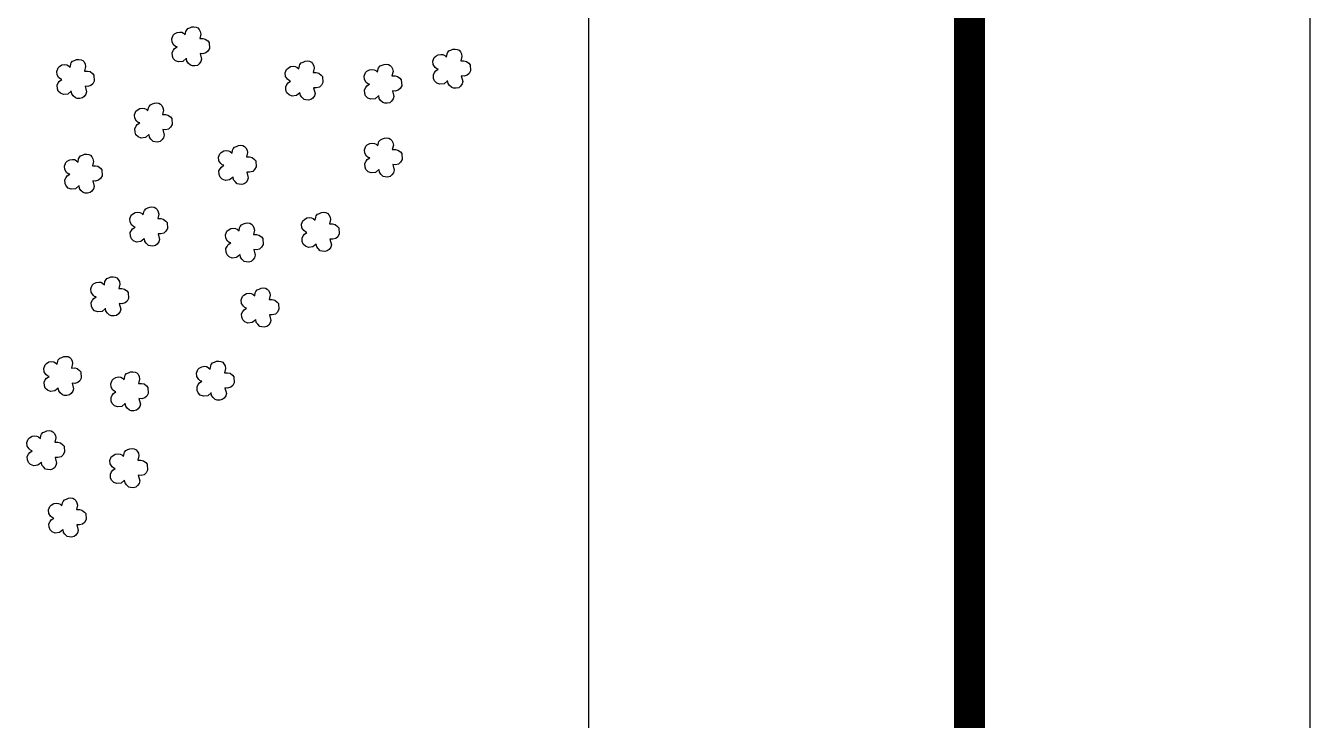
# Model space of a CAD drawing. Extents: x 736225 to 741536, y 7840815 to 7848326.
# Drawn here: x 740582 to 741536, y 7845284 to 7845800 of the extents above; entities that cross this region are included whole.
import ezdxf

# ---------------------------------------------------------------- set-up
doc = ezdxf.new("R2010")
doc.units = 0
doc.header["$LTSCALE"] = 0.6
doc.linetypes.add('CONTINUO', pattern=[0])
doc.linetypes.add('LIN0', pattern=[0])
for name, color, linetype in [('_SIMBOLO ARVORE', 118, 'Continuous'), ('MALHA', 8, 'Continuous'), ('TG', 7, 'LIN0')]:
    doc.layers.add(name, color=color, linetype=linetype)

msp = doc.modelspace()

# ---------------------------------------------------------------- linework, layer by layer
at = {"layer": '_SIMBOLO ARVORE', "color": 3, "linetype": 'CONTINUO'}
for points in [[(740701.12, 7845775.53, 0), (740698.6, 7845773.42, 0), (740695.41, 7845773.05, 0), (740693.13, 7845773.94, 0), (740691.51, 7845775.53, 0), (740690.85, 7845777.34, 0), (740690.67, 7845780.03, 0), (740691.54, 7845781.73, 0), (740692.46, 7845782.98, 0), (740694.3, 7845784.23, 0), (740693.12, 7845784.6, 0), (740691.97, 7845785.56, 0), (740690.61, 7845787.69, 0), (740690.37, 7845790.24, 0), (740691.35, 7845792.9, 0), (740692.38, 7845793.85, 0), (740694.25, 7845794.99, 0), (740696.22, 7845795.26, 0), (740697.8, 7845795.03, 0), (740699.04, 7845794.46, 0), (740700.41, 7845793.24, 0), (740700.82, 7845795.57, 0), (740701.17, 7845796.5, 0), (740702.19, 7845797.79, 0), (740703.71, 7845798.34, 0), (740705.19, 7845799, 0), (740706.85, 7845799.16, 0), (740708.43, 7845798.93, 0), (740709.71, 7845798.25, 0), (740710.66, 7845797.23, 0), (740711.5, 7845795.58, 0), (740711.82, 7845793.75, 0), (740711.07, 7845790.49, 0), (740713.35, 7845790.53, 0), (740715.24, 7845790.07, 0), (740717.02, 7845788.66, 0), (740718.01, 7845787.53, 0), (740718.28, 7845783.04, 0), (740717.17, 7845781.04, 0), (740715.71, 7845779.7, 0), (740713.41, 7845779.08, 0), (740711.39, 7845779.26, 0), (740712.47, 7845775.07, 0), (740711.98, 7845773.28, 0), (740710.77, 7845771.58, 0), (740709.43, 7845770.51, 0), (740707.54, 7845770.05, 0), (740705.66, 7845770.16, 0), (740704.25, 7845770.56, 0), (740702.63, 7845772.15, 0), (740701.53, 7845773.58, 0), (740701.19, 7845775.75, 0)], [(740895.02, 7845758.94, 0), (740892.51, 7845756.83, 0), (740889.31, 7845756.46, 0), (740887.03, 7845757.35, 0), (740885.42, 7845758.94, 0), (740884.75, 7845760.75, 0), (740884.57, 7845763.44, 0), (740885.44, 7845765.14, 0), (740886.36, 7845766.39, 0), (740888.2, 7845767.64, 0), (740887.03, 7845768.01, 0), (740885.88, 7845768.97, 0), (740884.52, 7845771.1, 0), (740884.27, 7845773.65, 0), (740885.25, 7845776.31, 0), (740886.28, 7845777.26, 0), (740888.16, 7845778.4, 0), (740890.13, 7845778.67, 0), (740891.7, 7845778.44, 0), (740892.95, 7845777.87, 0), (740894.31, 7845776.65, 0), (740894.72, 7845778.98, 0), (740895.07, 7845779.91, 0), (740896.09, 7845781.2, 0), (740897.61, 7845781.75, 0), (740899.09, 7845782.41, 0), (740900.76, 7845782.56, 0), (740902.34, 7845782.34, 0), (740903.62, 7845781.66, 0), (740904.57, 7845780.64, 0), (740905.4, 7845778.99, 0), (740905.73, 7845777.16, 0), (740904.97, 7845773.9, 0), (740907.25, 7845773.94, 0), (740909.14, 7845773.48, 0), (740910.92, 7845772.07, 0), (740911.91, 7845770.94, 0), (740912.18, 7845766.45, 0), (740911.08, 7845764.44, 0), (740909.62, 7845763.11, 0), (740907.32, 7845762.49, 0), (740905.3, 7845762.67, 0), (740906.38, 7845758.48, 0), (740905.88, 7845756.69, 0), (740904.67, 7845754.98, 0), (740903.34, 7845753.92, 0), (740901.44, 7845753.46, 0), (740899.56, 7845753.57, 0), (740898.15, 7845753.97, 0), (740896.53, 7845755.56, 0), (740895.44, 7845756.99, 0), (740895.1, 7845759.16, 0)], [(740615.68, 7845751.31, 0), (740613.17, 7845749.2, 0), (740609.97, 7845748.83, 0), (740607.69, 7845749.72, 0), (740606.08, 7845751.3, 0), (740605.41, 7845753.12, 0), (740605.23, 7845755.81, 0), (740606.1, 7845757.5, 0), (740607.02, 7845758.76, 0), (740608.86, 7845760.01, 0), (740607.69, 7845760.38, 0), (740606.54, 7845761.33, 0), (740605.18, 7845763.47, 0), (740604.93, 7845766.02, 0), (740605.91, 7845768.67, 0), (740606.94, 7845769.62, 0), (740608.82, 7845770.77, 0), (740610.79, 7845771.03, 0), (740612.37, 7845770.81, 0), (740613.61, 7845770.23, 0), (740614.98, 7845769.01, 0), (740615.39, 7845771.34, 0), (740615.73, 7845772.27, 0), (740616.75, 7845773.56, 0), (740618.27, 7845774.12, 0), (740619.75, 7845774.78, 0), (740621.42, 7845774.93, 0), (740623, 7845774.71, 0), (740624.28, 7845774.03, 0), (740625.23, 7845773, 0), (740626.06, 7845771.36, 0), (740626.39, 7845769.53, 0), (740625.63, 7845766.27, 0), (740627.92, 7845766.3, 0), (740629.8, 7845765.85, 0), (740631.59, 7845764.44, 0), (740632.57, 7845763.31, 0), (740632.84, 7845758.82, 0), (740631.74, 7845756.81, 0), (740630.28, 7845755.47, 0), (740627.98, 7845754.86, 0), (740625.96, 7845755.04, 0), (740627.04, 7845750.84, 0), (740626.54, 7845749.06, 0), (740625.33, 7845747.35, 0), (740624, 7845746.29, 0), (740622.1, 7845745.82, 0), (740620.22, 7845745.94, 0), (740618.81, 7845746.34, 0), (740617.2, 7845747.92, 0), (740616.1, 7845749.36, 0), (740615.76, 7845751.53, 0)], [(740785.4, 7845750.16, 0), (740782.88, 7845748.05, 0), (740779.69, 7845747.68, 0), (740777.41, 7845748.56, 0), (740775.79, 7845750.15, 0), (740775.13, 7845751.97, 0), (740774.94, 7845754.65, 0), (740775.82, 7845756.35, 0), (740776.73, 7845757.6, 0), (740778.57, 7845758.85, 0), (740777.4, 7845759.23, 0), (740776.25, 7845760.18, 0), (740774.89, 7845762.32, 0), (740774.65, 7845764.87, 0), (740775.63, 7845767.52, 0), (740776.66, 7845768.47, 0), (740778.53, 7845769.62, 0), (740780.5, 7845769.88, 0), (740782.08, 7845769.66, 0), (740783.32, 7845769.08, 0), (740784.69, 7845767.86, 0), (740785.1, 7845770.19, 0), (740785.45, 7845771.12, 0), (740786.47, 7845772.41, 0), (740787.99, 7845772.97, 0), (740789.47, 7845773.63, 0), (740791.13, 7845773.78, 0), (740792.71, 7845773.55, 0), (740793.99, 7845772.88, 0), (740794.94, 7845771.85, 0), (740795.78, 7845770.2, 0), (740796.1, 7845768.37, 0), (740795.34, 7845765.12, 0), (740797.63, 7845765.15, 0), (740799.52, 7845764.7, 0), (740801.3, 7845763.28, 0), (740802.29, 7845762.16, 0), (740802.56, 7845757.67, 0), (740801.45, 7845755.66, 0), (740799.99, 7845754.32, 0), (740797.69, 7845753.7, 0), (740795.67, 7845753.88, 0), (740796.75, 7845749.69, 0), (740796.26, 7845747.9, 0), (740795.04, 7845746.2, 0), (740793.71, 7845745.14, 0), (740791.81, 7845744.67, 0), (740789.94, 7845744.78, 0), (740788.53, 7845745.18, 0), (740786.91, 7845746.77, 0), (740785.81, 7845748.2, 0), (740785.47, 7845750.37, 0)], [(740843.88, 7845747.78, 0), (740841.36, 7845745.67, 0), (740838.17, 7845745.3, 0), (740835.89, 7845746.19, 0), (740834.28, 7845747.78, 0), (740833.61, 7845749.6, 0), (740833.43, 7845752.28, 0), (740834.3, 7845753.98, 0), (740835.22, 7845755.23, 0), (740837.06, 7845756.48, 0), (740835.89, 7845756.85, 0), (740834.73, 7845757.81, 0), (740833.37, 7845759.95, 0), (740833.13, 7845762.49, 0), (740834.11, 7845765.15, 0), (740835.14, 7845766.1, 0), (740837.02, 7845767.24, 0), (740838.99, 7845767.51, 0), (740840.56, 7845767.28, 0), (740841.81, 7845766.71, 0), (740843.17, 7845765.49, 0), (740843.58, 7845767.82, 0), (740843.93, 7845768.75, 0), (740844.95, 7845770.04, 0), (740846.47, 7845770.6, 0), (740847.95, 7845771.25, 0), (740849.62, 7845771.41, 0), (740851.19, 7845771.18, 0), (740852.48, 7845770.5, 0), (740853.43, 7845769.48, 0), (740854.26, 7845767.83, 0), (740854.59, 7845766, 0), (740853.83, 7845762.74, 0), (740856.11, 7845762.78, 0), (740858, 7845762.32, 0), (740859.78, 7845760.91, 0), (740860.77, 7845759.78, 0), (740861.04, 7845755.3, 0), (740859.94, 7845753.29, 0), (740858.48, 7845751.95, 0), (740856.17, 7845751.33, 0), (740854.16, 7845751.51, 0), (740855.23, 7845747.32, 0), (740854.74, 7845745.53, 0), (740853.53, 7845743.83, 0), (740852.19, 7845742.76, 0), (740850.3, 7845742.3, 0), (740848.42, 7845742.41, 0), (740847.01, 7845742.81, 0), (740845.39, 7845744.4, 0), (740844.29, 7845745.83, 0), (740843.96, 7845748, 0)], [(740673.41, 7845719.01, 0), (740670.89, 7845716.9, 0), (740667.7, 7845716.53, 0), (740665.42, 7845717.42, 0), (740663.8, 7845719, 0), (740663.14, 7845720.82, 0), (740662.96, 7845723.51, 0), (740663.83, 7845725.21, 0), (740664.75, 7845726.46, 0), (740666.59, 7845727.71, 0), (740665.42, 7845728.08, 0), (740664.26, 7845729.03, 0), (740662.9, 7845731.17, 0), (740662.66, 7845733.72, 0), (740663.64, 7845736.37, 0), (740664.67, 7845737.33, 0), (740666.54, 7845738.47, 0), (740668.52, 7845738.74, 0), (740670.09, 7845738.51, 0), (740671.34, 7845737.93, 0), (740672.7, 7845736.72, 0), (740673.11, 7845739.04, 0), (740673.46, 7845739.97, 0), (740674.48, 7845741.27, 0), (740676, 7845741.82, 0), (740677.48, 7845742.48, 0), (740679.15, 7845742.63, 0), (740680.72, 7845742.41, 0), (740682, 7845741.73, 0), (740682.96, 7845740.7, 0), (740683.79, 7845739.06, 0), (740684.11, 7845737.23, 0), (740683.36, 7845733.97, 0), (740685.64, 7845734.01, 0), (740687.53, 7845733.55, 0), (740689.31, 7845732.14, 0), (740690.3, 7845731.01, 0), (740690.57, 7845726.52, 0), (740689.47, 7845724.51, 0), (740688, 7845723.17, 0), (740685.7, 7845722.56, 0), (740683.68, 7845722.74, 0), (740684.76, 7845718.55, 0), (740684.27, 7845716.76, 0), (740683.06, 7845715.05, 0), (740681.72, 7845713.99, 0), (740679.83, 7845713.53, 0), (740677.95, 7845713.64, 0), (740676.54, 7845714.04, 0), (740674.92, 7845715.63, 0), (740673.82, 7845717.06, 0), (740673.49, 7845719.23, 0)], [(740735.83, 7845687.53, 0), (740733.31, 7845685.42, 0), (740730.12, 7845685.05, 0), (740727.84, 7845685.94, 0), (740726.23, 7845687.52, 0), (740725.56, 7845689.34, 0), (740725.38, 7845692.03, 0), (740726.25, 7845693.72, 0), (740727.17, 7845694.98, 0), (740729.01, 7845696.23, 0), (740727.84, 7845696.6, 0), (740726.68, 7845697.55, 0), (740725.32, 7845699.69, 0), (740725.08, 7845702.24, 0), (740726.06, 7845704.89, 0), (740727.09, 7845705.84, 0), (740728.97, 7845706.99, 0), (740730.94, 7845707.25, 0), (740732.51, 7845707.03, 0), (740733.76, 7845706.45, 0), (740735.12, 7845705.23, 0), (740735.53, 7845707.56, 0), (740735.88, 7845708.49, 0), (740736.9, 7845709.78, 0), (740738.42, 7845710.34, 0), (740739.9, 7845711, 0), (740741.57, 7845711.15, 0), (740743.14, 7845710.93, 0), (740744.43, 7845710.25, 0), (740745.38, 7845709.22, 0), (740746.21, 7845707.58, 0), (740746.53, 7845705.75, 0), (740745.78, 7845702.49, 0), (740748.06, 7845702.52, 0), (740749.95, 7845702.07, 0), (740751.73, 7845700.66, 0), (740752.72, 7845699.53, 0), (740752.99, 7845695.04, 0), (740751.89, 7845693.03, 0), (740750.43, 7845691.69, 0), (740748.12, 7845691.08, 0), (740746.11, 7845691.26, 0), (740747.18, 7845687.06, 0), (740746.69, 7845685.28, 0), (740745.48, 7845683.57, 0), (740744.14, 7845682.51, 0), (740742.25, 7845682.04, 0), (740740.37, 7845682.16, 0), (740738.96, 7845682.56, 0), (740737.34, 7845684.14, 0), (740736.24, 7845685.58, 0), (740735.91, 7845687.75, 0)], [(740844.13, 7845693.02, 0), (740841.62, 7845690.91, 0), (740838.42, 7845690.54, 0), (740836.15, 7845691.43, 0), (740834.53, 7845693.02, 0), (740833.86, 7845694.84, 0), (740833.68, 7845697.52, 0), (740834.55, 7845699.22, 0), (740835.47, 7845700.47, 0), (740837.31, 7845701.72, 0), (740836.14, 7845702.09, 0), (740834.99, 7845703.05, 0), (740833.63, 7845705.19, 0), (740833.38, 7845707.73, 0), (740834.36, 7845710.39, 0), (740835.39, 7845711.34, 0), (740837.27, 7845712.48, 0), (740839.24, 7845712.75, 0), (740840.82, 7845712.52, 0), (740842.06, 7845711.95, 0), (740843.43, 7845710.73, 0), (740843.84, 7845713.06, 0), (740844.18, 7845713.99, 0), (740845.2, 7845715.28, 0), (740846.72, 7845715.84, 0), (740848.2, 7845716.49, 0), (740849.87, 7845716.65, 0), (740851.45, 7845716.42, 0), (740852.73, 7845715.74, 0), (740853.68, 7845714.72, 0), (740854.51, 7845713.07, 0), (740854.84, 7845711.24, 0), (740854.08, 7845707.98, 0), (740856.37, 7845708.02, 0), (740858.26, 7845707.56, 0), (740860.04, 7845706.15, 0), (740861.02, 7845705.02, 0), (740861.29, 7845700.53, 0), (740860.19, 7845698.53, 0), (740858.73, 7845697.19, 0), (740856.43, 7845696.57, 0), (740854.41, 7845696.75, 0), (740855.49, 7845692.56, 0), (740854.99, 7845690.77, 0), (740853.78, 7845689.07, 0), (740852.45, 7845688, 0), (740850.55, 7845687.54, 0), (740848.67, 7845687.65, 0), (740847.26, 7845688.05, 0), (740845.65, 7845689.64, 0), (740844.55, 7845691.07, 0), (740844.21, 7845693.24, 0)], [(740621.45, 7845680.95, 0), (740618.94, 7845678.84, 0), (740615.74, 7845678.47, 0), (740613.47, 7845679.35, 0), (740611.85, 7845680.94, 0), (740611.18, 7845682.76, 0), (740611, 7845685.44, 0), (740611.88, 7845687.14, 0), (740612.79, 7845688.39, 0), (740614.63, 7845689.64, 0), (740613.46, 7845690.02, 0), (740612.31, 7845690.97, 0), (740610.95, 7845693.11, 0), (740610.71, 7845695.66, 0), (740611.69, 7845698.31, 0), (740612.72, 7845699.26, 0), (740614.59, 7845700.41, 0), (740616.56, 7845700.67, 0), (740618.14, 7845700.45, 0), (740619.38, 7845699.87, 0), (740620.75, 7845698.65, 0), (740621.16, 7845700.98, 0), (740621.51, 7845701.91, 0), (740622.53, 7845703.2, 0), (740624.04, 7845703.76, 0), (740625.53, 7845704.42, 0), (740627.19, 7845704.57, 0), (740628.77, 7845704.34, 0), (740630.05, 7845703.67, 0), (740631, 7845702.64, 0), (740631.83, 7845700.99, 0), (740632.16, 7845699.16, 0), (740631.4, 7845695.91, 0), (740633.69, 7845695.94, 0), (740635.58, 7845695.49, 0), (740637.36, 7845694.07, 0), (740638.35, 7845692.95, 0), (740638.61, 7845688.46, 0), (740637.51, 7845686.45, 0), (740636.05, 7845685.11, 0), (740633.75, 7845684.49, 0), (740631.73, 7845684.67, 0), (740632.81, 7845680.48, 0), (740632.32, 7845678.69, 0), (740631.1, 7845676.99, 0), (740629.77, 7845675.93, 0), (740627.87, 7845675.46, 0), (740625.99, 7845675.57, 0), (740624.58, 7845675.97, 0), (740622.97, 7845677.56, 0), (740621.87, 7845678.99, 0), (740621.53, 7845681.16, 0)], [(740669.94, 7845641.73, 0), (740667.43, 7845639.62, 0), (740664.23, 7845639.25, 0), (740661.96, 7845640.13, 0), (740660.34, 7845641.72, 0), (740659.67, 7845643.54, 0), (740659.49, 7845646.22, 0), (740660.36, 7845647.92, 0), (740661.28, 7845649.17, 0), (740663.12, 7845650.42, 0), (740661.95, 7845650.8, 0), (740660.8, 7845651.75, 0), (740659.44, 7845653.89, 0), (740659.2, 7845656.44, 0), (740660.18, 7845659.09, 0), (740661.2, 7845660.04, 0), (740663.08, 7845661.19, 0), (740665.05, 7845661.45, 0), (740666.63, 7845661.23, 0), (740667.87, 7845660.65, 0), (740669.24, 7845659.43, 0), (740669.65, 7845661.76, 0), (740670, 7845662.69, 0), (740671.02, 7845663.98, 0), (740672.53, 7845664.54, 0), (740674.02, 7845665.2, 0), (740675.68, 7845665.35, 0), (740677.26, 7845665.12, 0), (740678.54, 7845664.45, 0), (740679.49, 7845663.42, 0), (740680.32, 7845661.78, 0), (740680.65, 7845659.95, 0), (740679.89, 7845656.69, 0), (740682.18, 7845656.72, 0), (740684.07, 7845656.27, 0), (740685.85, 7845654.86, 0), (740686.84, 7845653.73, 0), (740687.1, 7845649.24, 0), (740686, 7845647.23, 0), (740684.54, 7845645.89, 0), (740682.24, 7845645.28, 0), (740680.22, 7845645.45, 0), (740681.3, 7845641.26, 0), (740680.81, 7845639.47, 0), (740679.59, 7845637.77, 0), (740678.26, 7845636.71, 0), (740676.36, 7845636.24, 0), (740674.48, 7845636.35, 0), (740673.07, 7845636.75, 0), (740671.46, 7845638.34, 0), (740670.36, 7845639.77, 0), (740670.02, 7845641.94, 0)], [(740740.97, 7845629.87, 0), (740738.46, 7845627.76, 0), (740735.26, 7845627.39, 0), (740732.99, 7845628.28, 0), (740731.37, 7845629.86, 0), (740730.7, 7845631.68, 0), (740730.52, 7845634.37, 0), (740731.39, 7845636.06, 0), (740732.31, 7845637.32, 0), (740734.15, 7845638.57, 0), (740732.98, 7845638.94, 0), (740731.83, 7845639.89, 0), (740730.47, 7845642.03, 0), (740730.22, 7845644.58, 0), (740731.2, 7845647.23, 0), (740732.23, 7845648.18, 0), (740734.11, 7845649.33, 0), (740736.08, 7845649.59, 0), (740737.66, 7845649.37, 0), (740738.9, 7845648.79, 0), (740740.27, 7845647.57, 0), (740740.68, 7845649.9, 0), (740741.02, 7845650.83, 0), (740742.04, 7845652.12, 0), (740743.56, 7845652.68, 0), (740745.04, 7845653.34, 0), (740746.71, 7845653.49, 0), (740748.29, 7845653.27, 0), (740749.57, 7845652.59, 0), (740750.52, 7845651.56, 0), (740751.35, 7845649.92, 0), (740751.68, 7845648.09, 0), (740750.92, 7845644.83, 0), (740753.21, 7845644.86, 0), (740755.1, 7845644.41, 0), (740756.88, 7845643, 0), (740757.86, 7845641.87, 0), (740758.13, 7845637.38, 0), (740757.03, 7845635.37, 0), (740755.57, 7845634.03, 0), (740753.27, 7845633.42, 0), (740751.25, 7845633.6, 0), (740752.33, 7845629.4, 0), (740751.83, 7845627.62, 0), (740750.62, 7845625.91, 0), (740749.29, 7845624.85, 0), (740747.39, 7845624.38, 0), (740745.51, 7845624.5, 0), (740744.1, 7845624.9, 0), (740742.49, 7845626.48, 0), (740741.39, 7845627.92, 0), (740741.05, 7845630.09, 0)], [(740797.5, 7845637.72, 0), (740794.99, 7845635.61, 0), (740791.79, 7845635.24, 0), (740789.52, 7845636.13, 0), (740787.9, 7845637.72, 0), (740787.23, 7845639.54, 0), (740787.05, 7845642.22, 0), (740787.93, 7845643.92, 0), (740788.84, 7845645.17, 0), (740790.68, 7845646.42, 0), (740789.51, 7845646.79, 0), (740788.36, 7845647.75, 0), (740787, 7845649.89, 0), (740786.76, 7845652.43, 0), (740787.74, 7845655.09, 0), (740788.77, 7845656.04, 0), (740790.64, 7845657.18, 0), (740792.61, 7845657.45, 0), (740794.19, 7845657.22, 0), (740795.43, 7845656.65, 0), (740796.8, 7845655.43, 0), (740797.21, 7845657.76, 0), (740797.56, 7845658.69, 0), (740798.58, 7845659.98, 0), (740800.1, 7845660.54, 0), (740801.58, 7845661.19, 0), (740803.24, 7845661.35, 0), (740804.82, 7845661.12, 0), (740806.1, 7845660.44, 0), (740807.05, 7845659.42, 0), (740807.88, 7845657.77, 0), (740808.21, 7845655.94, 0), (740807.45, 7845652.68, 0), (740809.74, 7845652.72, 0), (740811.63, 7845652.26, 0), (740813.41, 7845650.85, 0), (740814.4, 7845649.72, 0), (740814.66, 7845645.24, 0), (740813.56, 7845643.23, 0), (740812.1, 7845641.89, 0), (740809.8, 7845641.27, 0), (740807.78, 7845641.45, 0), (740808.86, 7845637.26, 0), (740808.37, 7845635.47, 0), (740807.15, 7845633.77, 0), (740805.82, 7845632.7, 0), (740803.92, 7845632.24, 0), (740802.04, 7845632.35, 0), (740800.63, 7845632.75, 0), (740799.02, 7845634.34, 0), (740797.92, 7845635.77, 0), (740797.58, 7845637.94, 0)], [(740641.08, 7845589.82, 0), (740638.57, 7845587.71, 0), (740635.37, 7845587.34, 0), (740633.09, 7845588.23, 0), (740631.48, 7845589.81, 0), (740630.81, 7845591.63, 0), (740630.63, 7845594.32, 0), (740631.5, 7845596.01, 0), (740632.42, 7845597.27, 0), (740634.26, 7845598.52, 0), (740633.09, 7845598.89, 0), (740631.94, 7845599.84, 0), (740630.58, 7845601.98, 0), (740630.33, 7845604.53, 0), (740631.31, 7845607.18, 0), (740632.34, 7845608.13, 0), (740634.22, 7845609.28, 0), (740636.19, 7845609.54, 0), (740637.76, 7845609.32, 0), (740639.01, 7845608.74, 0), (740640.38, 7845607.52, 0), (740640.79, 7845609.85, 0), (740641.13, 7845610.78, 0), (740642.15, 7845612.07, 0), (740643.67, 7845612.63, 0), (740645.15, 7845613.29, 0), (740646.82, 7845613.44, 0), (740648.4, 7845613.22, 0), (740649.68, 7845612.54, 0), (740650.63, 7845611.51, 0), (740651.46, 7845609.87, 0), (740651.79, 7845608.04, 0), (740651.03, 7845604.78, 0), (740653.31, 7845604.81, 0), (740655.2, 7845604.36, 0), (740656.98, 7845602.95, 0), (740657.97, 7845601.82, 0), (740658.24, 7845597.33, 0), (740657.14, 7845595.32, 0), (740655.68, 7845593.98, 0), (740653.38, 7845593.37, 0), (740651.36, 7845593.55, 0), (740652.44, 7845589.35, 0), (740651.94, 7845587.57, 0), (740650.73, 7845585.86, 0), (740649.4, 7845584.8, 0), (740647.5, 7845584.33, 0), (740645.62, 7845584.45, 0), (740644.21, 7845584.85, 0), (740642.6, 7845586.43, 0), (740641.5, 7845587.87, 0), (740641.16, 7845590.04, 0)], [(740752.65, 7845581.52, 0), (740750.14, 7845579.41, 0), (740746.94, 7845579.04, 0), (740744.66, 7845579.92, 0), (740743.05, 7845581.51, 0), (740742.38, 7845583.33, 0), (740742.2, 7845586.01, 0), (740743.07, 7845587.71, 0), (740743.99, 7845588.96, 0), (740745.83, 7845590.21, 0), (740744.66, 7845590.58, 0), (740743.51, 7845591.54, 0), (740742.15, 7845593.68, 0), (740741.9, 7845596.23, 0), (740742.88, 7845598.88, 0), (740743.91, 7845599.83, 0), (740745.79, 7845600.98, 0), (740747.76, 7845601.24, 0), (740749.34, 7845601.02, 0), (740750.58, 7845600.44, 0), (740751.95, 7845599.22, 0), (740752.36, 7845601.55, 0), (740752.7, 7845602.48, 0), (740753.72, 7845603.77, 0), (740755.24, 7845604.33, 0), (740756.72, 7845604.99, 0), (740758.39, 7845605.14, 0), (740759.97, 7845604.91, 0), (740761.25, 7845604.24, 0), (740762.2, 7845603.21, 0), (740763.03, 7845601.56, 0), (740763.36, 7845599.73, 0), (740762.6, 7845596.48, 0), (740764.89, 7845596.51, 0), (740766.77, 7845596.06, 0), (740768.56, 7845594.64, 0), (740769.54, 7845593.52, 0), (740769.81, 7845589.03, 0), (740768.71, 7845587.02, 0), (740767.25, 7845585.68, 0), (740764.95, 7845585.06, 0), (740762.93, 7845585.24, 0), (740764.01, 7845581.05, 0), (740763.51, 7845579.26, 0), (740762.3, 7845577.56, 0), (740760.97, 7845576.5, 0), (740759.07, 7845576.03, 0), (740757.19, 7845576.14, 0), (740755.78, 7845576.54, 0), (740754.17, 7845578.13, 0), (740753.07, 7845579.56, 0), (740752.73, 7845581.73, 0)], [(740606.06, 7845530.72, 0), (740603.55, 7845528.6, 0), (740600.35, 7845528.24, 0), (740598.08, 7845529.12, 0), (740596.46, 7845530.71, 0), (740595.79, 7845532.53, 0), (740595.61, 7845535.21, 0), (740596.49, 7845536.91, 0), (740597.4, 7845538.16, 0), (740599.24, 7845539.41, 0), (740598.07, 7845539.78, 0), (740596.92, 7845540.74, 0), (740595.56, 7845542.88, 0), (740595.32, 7845545.42, 0), (740596.3, 7845548.08, 0), (740597.32, 7845549.03, 0), (740599.2, 7845550.18, 0), (740601.17, 7845550.44, 0), (740602.75, 7845550.21, 0), (740603.99, 7845549.64, 0), (740605.36, 7845548.42, 0), (740605.77, 7845550.75, 0), (740606.12, 7845551.68, 0), (740607.14, 7845552.97, 0), (740608.65, 7845553.53, 0), (740610.14, 7845554.18, 0), (740611.8, 7845554.34, 0), (740613.38, 7845554.11, 0), (740614.66, 7845553.44, 0), (740615.61, 7845552.41, 0), (740616.44, 7845550.76, 0), (740616.77, 7845548.93, 0), (740616.01, 7845545.67, 0), (740618.3, 7845545.71, 0), (740620.19, 7845545.25, 0), (740621.97, 7845543.84, 0), (740622.96, 7845542.72, 0), (740623.22, 7845538.23, 0), (740622.12, 7845536.22, 0), (740620.66, 7845534.88, 0), (740618.36, 7845534.26, 0), (740616.34, 7845534.44, 0), (740617.42, 7845530.25, 0), (740616.93, 7845528.46, 0), (740615.71, 7845526.76, 0), (740614.38, 7845525.69, 0), (740612.48, 7845525.23, 0), (740610.6, 7845525.34, 0), (740609.19, 7845525.74, 0), (740607.58, 7845527.33, 0), (740606.48, 7845528.76, 0), (740606.14, 7845530.93, 0)], [(740719.54, 7845527.21, 0), (740717.03, 7845525.09, 0), (740713.83, 7845524.73, 0), (740711.56, 7845525.61, 0), (740709.94, 7845527.2, 0), (740709.27, 7845529.02, 0), (740709.09, 7845531.7, 0), (740709.96, 7845533.4, 0), (740710.88, 7845534.65, 0), (740712.72, 7845535.9, 0), (740711.55, 7845536.27, 0), (740710.4, 7845537.23, 0), (740709.04, 7845539.37, 0), (740708.79, 7845541.91, 0), (740709.77, 7845544.57, 0), (740710.8, 7845545.52, 0), (740712.68, 7845546.67, 0), (740714.65, 7845546.93, 0), (740716.23, 7845546.7, 0), (740717.47, 7845546.13, 0), (740718.84, 7845544.91, 0), (740719.25, 7845547.24, 0), (740719.59, 7845548.17, 0), (740720.61, 7845549.46, 0), (740722.13, 7845550.02, 0), (740723.61, 7845550.68, 0), (740725.28, 7845550.83, 0), (740726.86, 7845550.6, 0), (740728.14, 7845549.93, 0), (740729.09, 7845548.9, 0), (740729.92, 7845547.25, 0), (740730.25, 7845545.42, 0), (740729.49, 7845542.16, 0), (740731.78, 7845542.2, 0), (740733.67, 7845541.75, 0), (740735.45, 7845540.33, 0), (740736.43, 7845539.21, 0), (740736.7, 7845534.72, 0), (740735.6, 7845532.71, 0), (740734.14, 7845531.37, 0), (740731.84, 7845530.75, 0), (740729.82, 7845530.93, 0), (740730.9, 7845526.74, 0), (740730.4, 7845524.95, 0), (740729.19, 7845523.25, 0), (740727.86, 7845522.18, 0), (740725.96, 7845521.72, 0), (740724.08, 7845521.83, 0), (740722.67, 7845522.23, 0), (740721.06, 7845523.82, 0), (740719.96, 7845525.25, 0), (740719.62, 7845527.42, 0)], [(740655.76, 7845519.29, 0), (740653.24, 7845517.18, 0), (740650.05, 7845516.81, 0), (740647.77, 7845517.69, 0), (740646.15, 7845519.28, 0), (740645.49, 7845521.1, 0), (740645.31, 7845523.79, 0), (740646.18, 7845525.48, 0), (740647.1, 7845526.74, 0), (740648.94, 7845527.98, 0), (740647.77, 7845528.36, 0), (740646.61, 7845529.31, 0), (740645.25, 7845531.45, 0), (740645.01, 7845534, 0), (740645.99, 7845536.65, 0), (740647.02, 7845537.6, 0), (740648.89, 7845538.75, 0), (740650.87, 7845539.01, 0), (740652.44, 7845538.79, 0), (740653.69, 7845538.21, 0), (740655.05, 7845536.99, 0), (740655.46, 7845539.32, 0), (740655.81, 7845540.25, 0), (740656.83, 7845541.54, 0), (740658.35, 7845542.1, 0), (740659.83, 7845542.76, 0), (740661.5, 7845542.91, 0), (740663.07, 7845542.69, 0), (740664.35, 7845542.01, 0), (740665.3, 7845540.98, 0), (740666.14, 7845539.34, 0), (740666.46, 7845537.51, 0), (740665.71, 7845534.25, 0), (740667.99, 7845534.28, 0), (740669.88, 7845533.83, 0), (740671.66, 7845532.42, 0), (740672.65, 7845531.29, 0), (740672.92, 7845526.8, 0), (740671.82, 7845524.79, 0), (740670.35, 7845523.45, 0), (740668.05, 7845522.84, 0), (740666.03, 7845523.01, 0), (740667.11, 7845518.82, 0), (740666.62, 7845517.04, 0), (740665.41, 7845515.33, 0), (740664.07, 7845514.27, 0), (740662.18, 7845513.8, 0), (740660.3, 7845513.92, 0), (740658.89, 7845514.32, 0), (740657.27, 7845515.9, 0), (740656.17, 7845517.33, 0), (740655.84, 7845519.5, 0)], [(740593.55, 7845475.55, 0), (740591.03, 7845473.44, 0), (740587.84, 7845473.07, 0), (740585.56, 7845473.96, 0), (740583.95, 7845475.54, 0), (740583.28, 7845477.36, 0), (740583.1, 7845480.05, 0), (740583.97, 7845481.74, 0), (740584.89, 7845483, 0), (740586.73, 7845484.25, 0), (740585.56, 7845484.62, 0), (740584.4, 7845485.57, 0), (740583.04, 7845487.71, 0), (740582.8, 7845490.26, 0), (740583.78, 7845492.91, 0), (740584.81, 7845493.86, 0), (740586.69, 7845495.01, 0), (740588.66, 7845495.27, 0), (740590.23, 7845495.05, 0), (740591.48, 7845494.47, 0), (740592.84, 7845493.25, 0), (740593.25, 7845495.58, 0), (740593.6, 7845496.51, 0), (740594.62, 7845497.81, 0), (740596.14, 7845498.36, 0), (740597.62, 7845499.02, 0), (740599.29, 7845499.17, 0), (740600.86, 7845498.95, 0), (740602.15, 7845498.27, 0), (740603.1, 7845497.24, 0), (740603.93, 7845495.6, 0), (740604.25, 7845493.77, 0), (740603.5, 7845490.51, 0), (740605.78, 7845490.54, 0), (740607.67, 7845490.09, 0), (740609.45, 7845488.68, 0), (740610.44, 7845487.55, 0), (740610.71, 7845483.06, 0), (740609.61, 7845481.05, 0), (740608.15, 7845479.71, 0), (740605.84, 7845479.1, 0), (740603.83, 7845479.28, 0), (740604.9, 7845475.08, 0), (740604.41, 7845473.3, 0), (740603.2, 7845471.59, 0), (740601.86, 7845470.53, 0), (740599.97, 7845470.06, 0), (740598.09, 7845470.18, 0), (740596.68, 7845470.58, 0), (740595.06, 7845472.16, 0), (740593.96, 7845473.6, 0), (740593.63, 7845475.77, 0)], [(740655.24, 7845462.25, 0), (740652.73, 7845460.14, 0), (740649.53, 7845459.77, 0), (740647.26, 7845460.65, 0), (740645.64, 7845462.24, 0), (740644.97, 7845464.06, 0), (740644.79, 7845466.75, 0), (740645.66, 7845468.44, 0), (740646.58, 7845469.7, 0), (740648.42, 7845470.94, 0), (740647.25, 7845471.32, 0), (740646.1, 7845472.27, 0), (740644.74, 7845474.41, 0), (740644.49, 7845476.96, 0), (740645.47, 7845479.61, 0), (740646.5, 7845480.56, 0), (740648.38, 7845481.71, 0), (740650.35, 7845481.97, 0), (740651.93, 7845481.75, 0), (740653.17, 7845481.17, 0), (740654.54, 7845479.95, 0), (740654.95, 7845482.28, 0), (740655.29, 7845483.21, 0), (740656.31, 7845484.5, 0), (740657.83, 7845485.06, 0), (740659.31, 7845485.72, 0), (740660.98, 7845485.87, 0), (740662.56, 7845485.65, 0), (740663.84, 7845484.97, 0), (740664.79, 7845483.94, 0), (740665.62, 7845482.3, 0), (740665.95, 7845480.47, 0), (740665.19, 7845477.21, 0), (740667.48, 7845477.24, 0), (740669.37, 7845476.79, 0), (740671.15, 7845475.38, 0), (740672.13, 7845474.25, 0), (740672.4, 7845469.76, 0), (740671.3, 7845467.75, 0), (740669.84, 7845466.41, 0), (740667.54, 7845465.8, 0), (740665.52, 7845465.97, 0), (740666.6, 7845461.78, 0), (740666.1, 7845460, 0), (740664.89, 7845458.29, 0), (740663.56, 7845457.23, 0), (740661.66, 7845456.76, 0), (740659.78, 7845456.87, 0), (740658.37, 7845457.28, 0), (740656.76, 7845458.86, 0), (740655.66, 7845460.29, 0), (740655.32, 7845462.46, 0)], [(740609.57, 7845425.52, 0), (740607.06, 7845423.41, 0), (740603.86, 7845423.04, 0), (740601.58, 7845423.93, 0), (740599.97, 7845425.52, 0), (740599.3, 7845427.33, 0), (740599.12, 7845430.02, 0), (740599.99, 7845431.72, 0), (740600.91, 7845432.97, 0), (740602.75, 7845434.22, 0), (740601.58, 7845434.59, 0), (740600.42, 7845435.55, 0), (740599.07, 7845437.68, 0), (740598.82, 7845440.23, 0), (740599.8, 7845442.89, 0), (740600.83, 7845443.84, 0), (740602.71, 7845444.98, 0), (740604.68, 7845445.25, 0), (740606.25, 7845445.02, 0), (740607.5, 7845444.45, 0), (740608.86, 7845443.23, 0), (740609.27, 7845445.56, 0), (740609.62, 7845446.49, 0), (740610.64, 7845447.78, 0), (740612.16, 7845448.33, 0), (740613.64, 7845448.99, 0), (740615.31, 7845449.15, 0), (740616.88, 7845448.92, 0), (740618.17, 7845448.24, 0), (740619.12, 7845447.22, 0), (740619.95, 7845445.57, 0), (740620.28, 7845443.74, 0), (740619.52, 7845440.48, 0), (740621.8, 7845440.52, 0), (740623.69, 7845440.06, 0), (740625.47, 7845438.65, 0), (740626.46, 7845437.52, 0), (740626.73, 7845433.03, 0), (740625.63, 7845431.03, 0), (740624.17, 7845429.69, 0), (740621.86, 7845429.07, 0), (740619.85, 7845429.25, 0), (740620.92, 7845425.06, 0), (740620.43, 7845423.27, 0), (740619.22, 7845421.57, 0), (740617.89, 7845420.5, 0), (740615.99, 7845420.04, 0), (740614.11, 7845420.15, 0), (740612.7, 7845420.55, 0), (740611.08, 7845422.14, 0), (740609.98, 7845423.57, 0), (740609.65, 7845425.74, 0)]]:
    msp.add_polyline3d(points, dxfattribs=at)
at = {"layer": 'MALHA'}
msp.add_lwpolyline([(741000, 7841582.21), (741000, 7848073.29)], dxfattribs=at)
at = {"layer": 'TG', "color": 174, "linetype": 'LIN0', "flags": 128}
msp.add_lwpolyline([(741535.53, 7840815.16), (741535.54, 7848326.19), (736224.71, 7848326.19), (736224.71, 7840815.17)], close=True, dxfattribs=at)
at = {"layer": 'TG', "color": 174, "linetype": 'LIN0', "const_width": 22.98, "flags": 128}
msp.add_lwpolyline([(741282.64, 7841068.06), (741282.64, 7848073.29), (736477.61, 7848073.29), (736477.6, 7841068.06)], close=True, dxfattribs=at)

doc.saveas('drawing.dxf')
